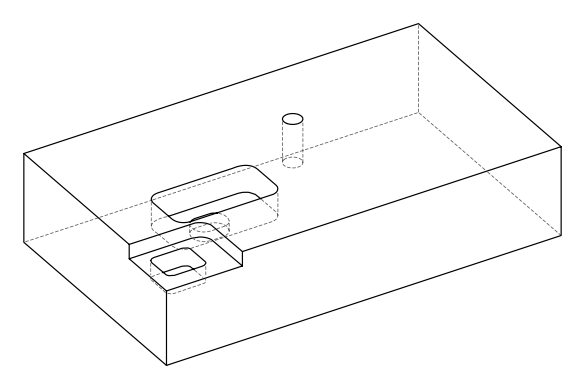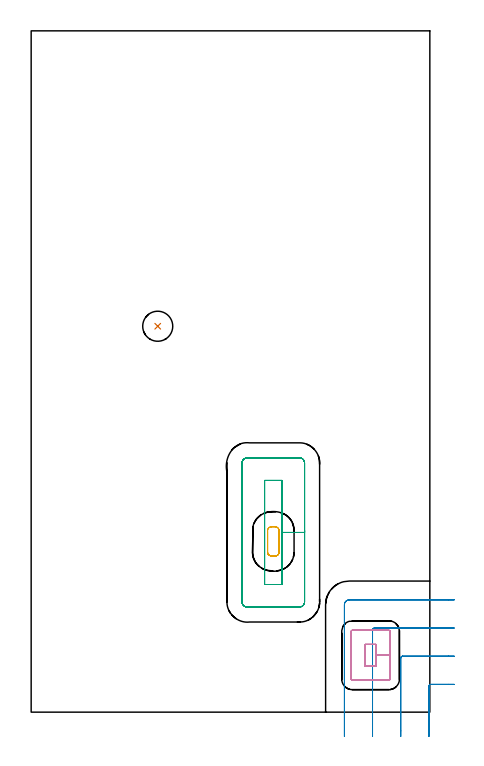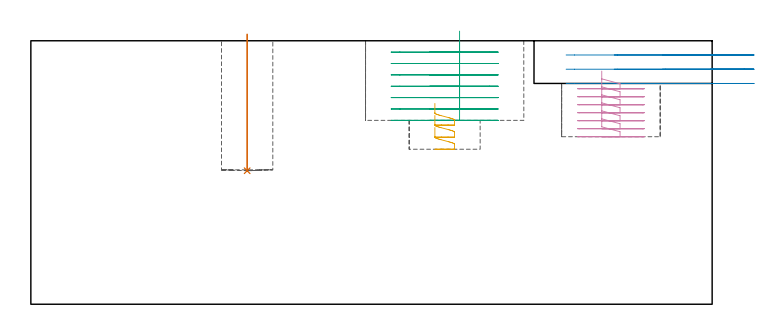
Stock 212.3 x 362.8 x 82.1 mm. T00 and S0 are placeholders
(PLAN: 5 operations, 4 tool changes, 11.4 min)
(1 INDEXABLE_INSERT_DRILL_BLIND_HOLE_FROM_SOLID | STEP1POCKET | NXT0302_003 | 0.17 min | 8091 mm3)
(2 MILL_CORNER_NOTCH_RECTANGULAR | CORNER_NOTCH_RECTANGULAR | UGT0201_136 | Follow Part, ap 5, ae 75% | 2.32 min | 51077 mm3)
(3 MILL_RECTANGULAR_POCKET | POCKET_RECTANGULAR_STRAIGHT | UGT0201_008 | Follow Part, ap 4, ae 75% | 5.81 min | 114218 mm3)
(4 MILL_RECTANGULAR_POCKET_1 | POCKET_RECTANGULAR_STRAIGHT_1 | NXT0201_013 | Follow Part, ap 2.5, ae 75% | 2.52 min | 18218 mm3)
(5 MILL_RECTANGULAR_POCKET_2 | POCKET_RECTANGULAR_STRAIGHT_2 | UGT0201_008 | Follow Part, ap 4, ae 75% | 0.57 min | 5484 mm3)
(TOOL NXT0302_003 | Index. Insert Drill 16mm [880-D1600L20-05] | D16 PA176 FL80 Z2)
(TOOL UGT0201_136 | Carbide End Mill 20.0 | D20 FL30 Z4)
(TOOL UGT0201_008 | End Mill 16 mm | D16 FL32 Z4)
(TOOL NXT0201_013 | ENDMILL 10mm | D10 FL30 Z4)
(OP 1 INDEXABLE_INSERT_DRILL_BLIND_HOLE_FROM_SOLID)
G17 G21 G94 G90
T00 M6
G54
G17 G0 G90 X67.4 Y205.5 S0 M3
G43 Z92.1 H1
G94 G81 G98 Z41.6 F250. R84.1
G80
M5
M2
(OP 2 MILL_CORNER_NOTCH_RECTANGULAR)
G17 G21 G94 G90
T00 M6
G54
G17 G0 G90 X225.3 Y14.8 S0 M3
G43 Z92.1 H0
Z77.667
G94 G1 X222.3 F250.
X212.795 F500.
G3 X211.8 Y13.805 R1.
G1 Y-10.
Y-13. F250.
G0 Z92.1
X225.3 Y29.8
Z77.667
G1 X222.3
X197.795 F500.
G3 X196.8 Y28.805 R1.
G1 Y-10.
Y-13. F250.
G0 Z92.1
X225.3 Y44.8
Z77.667
G1 X222.3
X182.796 F500.
G3 X181.8 Y43.804 R1.
G1 Y-10.
Y-13. F250.
G0 Z92.1
X225.3 Y59.8
Z77.667
G1 X222.3
X169.4 F500.
G3 X166.8 Y57.2 R2.6
G1 Y-10.
Y-13. F250.
G0 Z92.1
X225.3 Y14.8
Z73.233
G1 X222.3
X212.795 F500.
G3 X211.8 Y13.805 R1.
G1 Y-10.
Y-13. F250.
G0 Z92.1
X225.3 Y29.8
Z73.233
G1 X222.3
X197.795 F500.
G3 X196.8 Y28.805 R1.
G1 Y-10.
Y-13. F250.
G0 Z92.1
X225.3 Y44.8
Z73.233
G1 X222.3
X182.796 F500.
G3 X181.8 Y43.804 R1.
G1 Y-10.
Y-13. F250.
G0 Z92.1
X225.3 Y59.8
Z73.233
G1 X222.3
X169.4 F500.
G3 X166.8 Y57.2 R2.6
G1 Y-10.
Y-13. F250.
G0 Z92.1
X225.3 Y14.8
Z68.8
G1 X222.3
X212.795 F500.
G3 X211.8 Y13.805 R1.
G1 Y-10.
Y-13. F250.
G0 Z92.1
X225.3 Y29.8
Z68.8
G1 X222.3
X197.795 F500.
G3 X196.8 Y28.805 R1.
G1 Y-10.
Y-13. F250.
G0 Z92.1
X225.3 Y44.8
Z68.8
G1 X222.3
X182.796 F500.
G3 X181.8 Y43.804 R1.
G1 Y-10.
Y-13. F250.
G0 Z92.1
X225.3 Y59.8
Z68.8
G1 X222.3
X169.4 F500.
G3 X166.8 Y57.2 R2.6
G1 Y-10.
Y-13. F250.
G0 Z92.1
M5
M2
(OP 3 MILL_RECTANGULAR_POCKET)
G17 G21 G94 G90
T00 M6
G54
G17 G0 G90 X133.6 Y71.282 S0 M3
G43 Z92.1 H0
Z85.1
G94 G1 Y95.7 Z78.557 F250.
Y123.4 F500.
X124.3
Y68.
X133.6
Y95.7
X145.6
Y132.7
G3 X142.9 Y135.4 R2.7
G1 X115.
G3 X112.3 Y132.7 R2.7
G1 Y58.7
G3 X115. Y56. R2.7
G1 X142.9
G3 X145.6 Y58.7 R2.7
G1 Y95.7
Y96.7
G0 X133.6 Y71.282 Z81.557
G1 Y95.7 Z75.014 F250.
Y123.4 F500.
X124.3
Y68.
X133.6
Y95.7
X145.6
Y132.7
G3 X142.9 Y135.4 R2.7
G1 X115.
G3 X112.3 Y132.7 R2.7
G1 Y58.7
G3 X115. Y56. R2.7
G1 X142.9
G3 X145.6 Y58.7 R2.7
G1 Y95.7
Y96.7
G0 X133.6 Y71.282 Z78.014
G1 Y95.7 Z71.471 F250.
Y123.4 F500.
X124.3
Y68.
X133.6
Y95.7
X145.6
Y132.7
G3 X142.9 Y135.4 R2.7
G1 X115.
G3 X112.3 Y132.7 R2.7
G1 Y58.7
G3 X115. Y56. R2.7
G1 X142.9
G3 X145.6 Y58.7 R2.7
G1 Y95.7
Y96.7
G0 X133.6 Y71.282 Z74.471
G1 Y95.7 Z67.929 F250.
Y123.4 F500.
X124.3
Y68.
X133.6
Y95.7
X145.6
Y132.7
G3 X142.9 Y135.4 R2.7
G1 X115.
G3 X112.3 Y132.7 R2.7
G1 Y58.7
G3 X115. Y56. R2.7
G1 X142.9
G3 X145.6 Y58.7 R2.7
G1 Y95.7
Y96.7
G0 X133.6 Y71.282 Z70.929
G1 Y95.7 Z64.386 F250.
Y123.4 F500.
X124.3
Y68.
X133.6
Y95.7
X145.6
Y132.7
G3 X142.9 Y135.4 R2.7
G1 X115.
G3 X112.3 Y132.7 R2.7
G1 Y58.7
G3 X115. Y56. R2.7
G1 X142.9
G3 X145.6 Y58.7 R2.7
G1 Y95.7
Y96.7
G0 X133.6 Y71.282 Z67.386
G1 Y95.7 Z60.843 F250.
Y123.4 F500.
X124.3
Y68.
X133.6
Y95.7
X145.6
Y132.7
G3 X142.9 Y135.4 R2.7
G1 X115.
G3 X112.3 Y132.7 R2.7
G1 Y58.7
G3 X115. Y56. R2.7
G1 X142.9
G3 X145.6 Y58.7 R2.7
G1 Y95.7
Y96.7
G0 X133.6 Y71.282 Z63.843
G1 Y95.7 Z57.3 F250.
Y123.4 F500.
X124.3
Y68.
X133.6
Y95.7
X145.6
Y132.7
G3 X142.9 Y135.4 R2.7
G1 X115.
G3 X112.3 Y132.7 R2.7
G1 Y58.7
G3 X115. Y56. R2.7
G1 X142.9
G3 X145.6 Y58.7 R2.7
G1 Y95.7
Y96.7
G0 Z92.1
M5
M2
(OP 4 MILL_RECTANGULAR_POCKET_1)
G17 G21 G94 G90
T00 M6
G54
G17 G0 G90 X177.9 Y33.495 S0 M3
G43 Z92.1 H0
Z72.642
G94 G1 Y24.5 Z70.231 F250.
X183.6 Z68.704
Y30.3 Z67.15
Y36.1 F500.
X177.9
Y24.5
X183.6
Y30.3
X191.1
Y43.
G3 X190.5 Y43.6 R0.6
G1 X171.
G3 X170.4 Y43. R0.6
G1 Y17.6
G3 X171. Y17. R0.6
G1 X190.5
G3 X191.1 Y17.6 R0.6
G1 Y30.3
Y31.3
G0 X177.9 Y33.495 Z70.15
G1 Y24.5 Z67.74 F250.
X183.6 Z66.212
Y30.3 Z64.658
Y36.1 F500.
X177.9
Y24.5
X183.6
Y30.3
X191.1
Y43.
G3 X190.5 Y43.6 R0.6
G1 X171.
G3 X170.4 Y43. R0.6
G1 Y17.6
G3 X171. Y17. R0.6
G1 X190.5
G3 X191.1 Y17.6 R0.6
G1 Y30.3
Y31.3
G0 X177.9 Y33.495 Z67.658
G1 Y24.5 Z65.248 F250.
X183.6 Z63.721
Y30.3 Z62.167
Y36.1 F500.
X177.9
Y24.5
X183.6
Y30.3
X191.1
Y43.
G3 X190.5 Y43.6 R0.6
G1 X171.
G3 X170.4 Y43. R0.6
G1 Y17.6
G3 X171. Y17. R0.6
G1 X190.5
G3 X191.1 Y17.6 R0.6
G1 Y30.3
Y31.3
G0 X177.9 Y33.495 Z65.167
G1 Y24.5 Z62.756 F250.
X183.6 Z61.229
Y30.3 Z59.675
Y36.1 F500.
X177.9
Y24.5
X183.6
Y30.3
X191.1
Y43.
G3 X190.5 Y43.6 R0.6
G1 X171.
G3 X170.4 Y43. R0.6
G1 Y17.6
G3 X171. Y17. R0.6
G1 X190.5
G3 X191.1 Y17.6 R0.6
G1 Y30.3
Y31.3
G0 X177.9 Y33.495 Z62.675
G1 Y24.5 Z60.265 F250.
X183.6 Z58.737
Y30.3 Z57.183
Y36.1 F500.
X177.9
Y24.5
X183.6
Y30.3
X191.1
Y43.
G3 X190.5 Y43.6 R0.6
G1 X171.
G3 X170.4 Y43. R0.6
G1 Y17.6
G3 X171. Y17. R0.6
G1 X190.5
G3 X191.1 Y17.6 R0.6
G1 Y30.3
Y31.3
G0 X177.9 Y33.495 Z60.183
G1 Y24.5 Z57.773 F250.
X183.6 Z56.246
Y30.3 Z54.692
Y36.1 F500.
X177.9
Y24.5
X183.6
Y30.3
X191.1
Y43.
G3 X190.5 Y43.6 R0.6
G1 X171.
G3 X170.4 Y43. R0.6
G1 Y17.6
G3 X171. Y17. R0.6
G1 X190.5
G3 X191.1 Y17.6 R0.6
G1 Y30.3
Y31.3
G0 X177.9 Y33.495 Z57.692
G1 Y24.5 Z55.281 F250.
X183.6 Z53.754
Y30.3 Z52.2
Y36.1 F500.
X177.9
Y24.5
X183.6
Y30.3
X191.1
Y43.
G3 X190.5 Y43.6 R0.6
G1 X171.
G3 X170.4 Y43. R0.6
G1 Y17.6
G3 X171. Y17. R0.6
G1 X190.5
G3 X191.1 Y17.6 R0.6
G1 Y30.3
Y31.3
G0 Z92.1
M5
M2
(OP 5 MILL_RECTANGULAR_POCKET_2)
G17 G21 G94 G90
T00 M6
G54
G17 G0 G90 X125.9 Y96.271 S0 M3
G43 Z92.1 H0
Z62.567
G94 G1 Y85.2 Z59.6 F250.
Y85.058 Z59.562
X125.957 Y84.705 Z59.466
X126.076 Y84.368 Z59.37
X126.253 Y84.057 Z59.275
X126.482 Y83.782 Z59.179
X126.757 Y83.553 Z59.083
X127.068 Y83.376 Z58.987
X127.405 Y83.257 Z58.891
X127.758 Y83.2 Z58.795
X130.142 Z58.157
X130.495 Y83.257 Z58.061
X130.832 Y83.376 Z57.965
X131.143 Y83.553 Z57.869
X131.418 Y83.782 Z57.773
X131.647 Y84.057 Z57.677
X131.824 Y84.368 Z57.581
X131.943 Y84.705 Z57.486
X132. Y85.058 Z57.39
Y85.2 Z57.352
Y90.95 Z55.811
Y96.7 F500.
G3 X130. Y98.7 R2.
G1 X127.9
G3 X125.9 Y96.7 R2.
G1 Y85.2
G3 X127.9 Y83.2 R2.
G1 X130.
G3 X132. Y85.2 R2.
G1 Y90.95
Y91.95
G0 X125.9 Y96.271 Z58.811
G1 Y85.2 Z55.845 F250.
Y85.058 Z55.807
X125.957 Y84.705 Z55.711
X126.076 Y84.368 Z55.615
X126.253 Y84.057 Z55.519
X126.482 Y83.782 Z55.423
X126.757 Y83.553 Z55.327
X127.068 Y83.376 Z55.231
X127.405 Y83.257 Z55.136
X127.758 Y83.2 Z55.04
X130.142 Z54.401
X130.495 Y83.257 Z54.305
X130.832 Y83.376 Z54.209
X131.143 Y83.553 Z54.114
X131.418 Y83.782 Z54.018
X131.647 Y84.057 Z53.922
X131.824 Y84.368 Z53.826
X131.943 Y84.705 Z53.73
X132. Y85.058 Z53.634
Y85.2 Z53.596
Y90.95 Z52.056
Y96.7 F500.
G3 X130. Y98.7 R2.
G1 X127.9
G3 X125.9 Y96.7 R2.
G1 Y85.2
G3 X127.9 Y83.2 R2.
G1 X130.
G3 X132. Y85.2 R2.
G1 Y90.95
Y91.95
G0 X125.9 Y96.271 Z55.056
G1 Y85.2 Z52.089 F250.
Y85.058 Z52.051
X125.957 Y84.705 Z51.955
X126.076 Y84.368 Z51.859
X126.253 Y84.057 Z51.763
X126.482 Y83.782 Z51.668
X126.757 Y83.553 Z51.572
X127.068 Y83.376 Z51.476
X127.405 Y83.257 Z51.38
X127.758 Y83.2 Z51.284
X130.142 Z50.646
X130.495 Y83.257 Z50.55
X130.832 Y83.376 Z50.454
X131.143 Y83.553 Z50.358
X131.418 Y83.782 Z50.262
X131.647 Y84.057 Z50.166
X131.824 Y84.368 Z50.07
X131.943 Y84.705 Z49.974
X132. Y85.058 Z49.879
Y85.2 Z49.841
Y90.95 Z48.3
Y96.7 F500.
G3 X130. Y98.7 R2.
G1 X127.9
G3 X125.9 Y96.7 R2.
G1 Y85.2
G3 X127.9 Y83.2 R2.
G1 X130.
G3 X132. Y85.2 R2.
G1 Y90.95
Y91.95
G0 Z92.1
M5
M2
